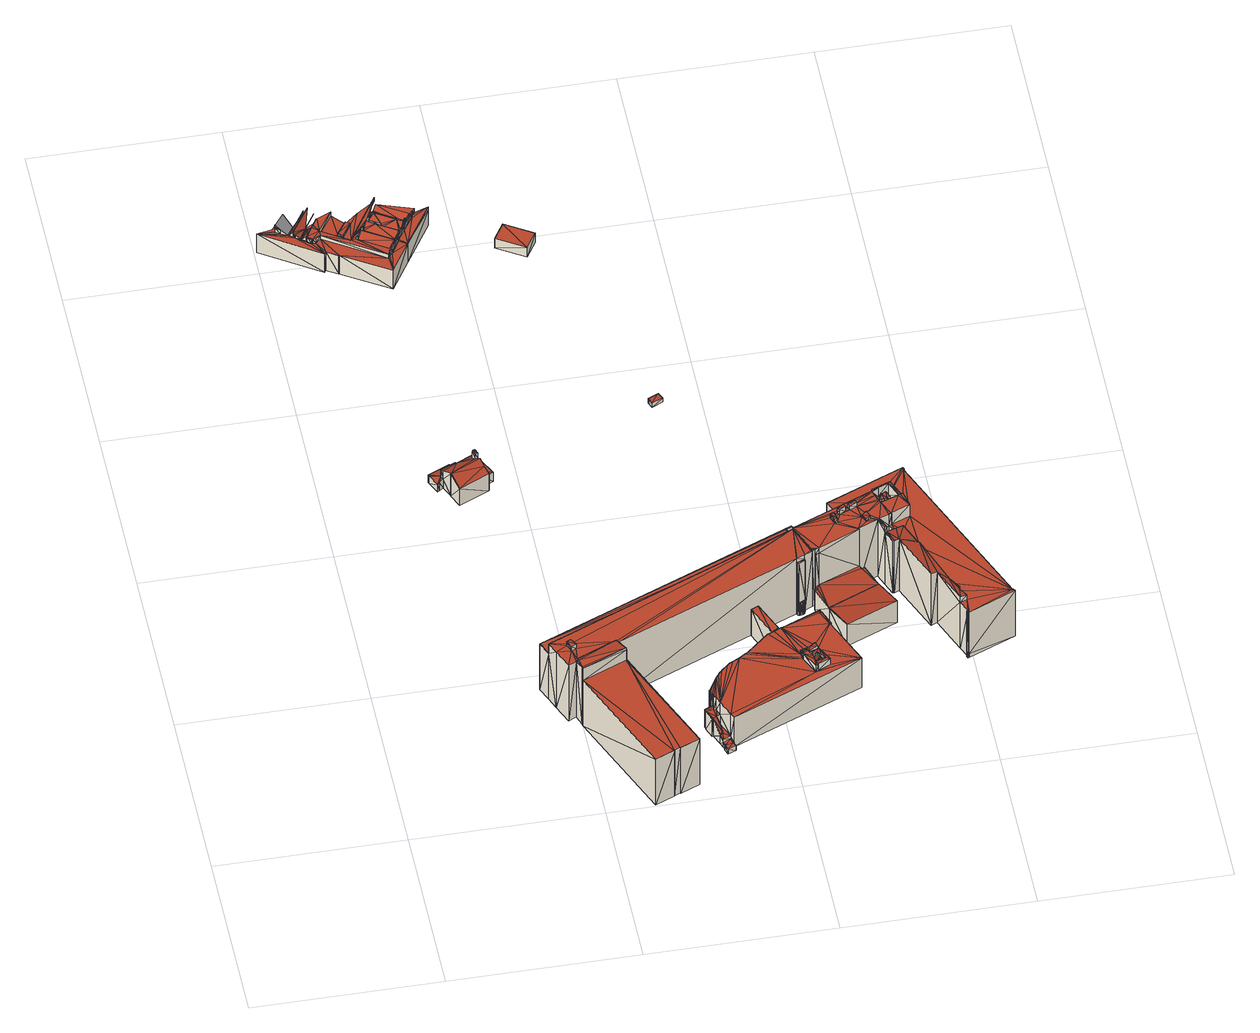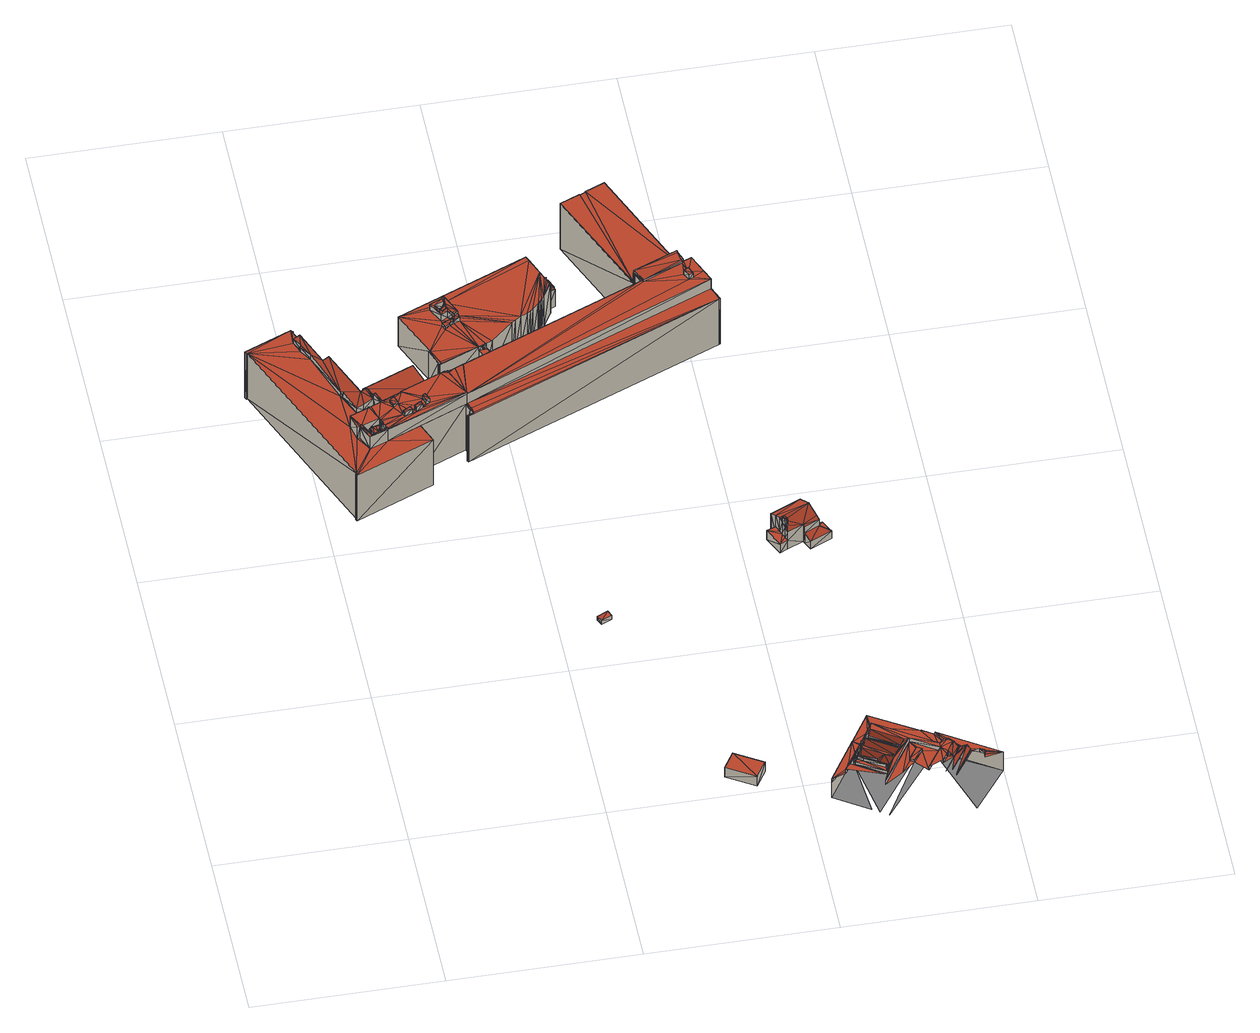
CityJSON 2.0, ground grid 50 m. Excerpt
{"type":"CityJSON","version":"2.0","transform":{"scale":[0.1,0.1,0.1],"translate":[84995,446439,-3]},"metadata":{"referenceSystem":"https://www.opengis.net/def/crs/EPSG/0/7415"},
"CityObjects":{
"building1":{"type":"Building","attributes":{"oorspronkelijk_bouwjaar":1928,"status":"Pand in gebruik","geconstateerd":false,"h_maaiveld":-0.438,"dak_type":"slanted","pw_datum":"2013-12-01","pw_actueel":"yes","pw_bron":"ahn3","reconstructie_methode":"tudelft3d-geoflow","versie_methode":"v21.03.1","kas_warenhuis":false,"ondergronds_type":"above ground","lod11_replace":false,"reconstruction_skipped":false},"geometry":[{"type":"MultiSurface","lod":"2.2","boundaries":[[[0,1,2]],[[2,1,3]],[[0,2,4]],[[2,5,4]],[[2,6,7]],[[8,9,0]],[[2,10,5]],[[9,1,0]],[[9,11,1]],[[11,3,1]],[[8,0,4]],[[12,9,8]],[[12,11,9]],[[2,13,10]],[[12,8,4]],[[12,4,5]],[[2,14,13]],[[10,15,5]],[[16,10,17]],[[18,16,17]],[[10,13,17]],[[19,18,20]],[[20,18,17]],[[20,17,21]],[[13,21,17]],[[20,21,22]],[[22,21,13]],[[23,20,22]],[[22,13,23]],[[23,13,24]],[[14,2,7]],[[25,26,6]],[[26,7,6]],[[13,27,24]],[[23,24,28]],[[28,24,27]],[[19,20,29]],[[30,27,31]],[[23,29,20]],[[27,13,32]],[[15,33,5]],[[10,33,15]],[[16,34,10]],[[16,18,34]],[[28,29,23]],[[27,32,31]],[[35,36,31]],[[28,27,29]],[[37,27,30]],[[31,37,30]],[[32,35,31]],[[19,38,18]],[[36,35,39]],[[40,36,39]],[[13,14,32]],[[35,32,39]],[[40,39,32]],[[31,36,41]],[[42,40,32]],[[40,42,43]],[[29,27,37]],[[42,32,43]],[[40,44,36]],[[31,41,37]],[[43,32,45]],[[45,32,46]],[[43,45,46]],[[29,38,19]],[[32,14,46]],[[47,43,46]],[[41,36,44]],[[43,48,40]],[[49,29,41]],[[41,29,37]],[[47,50,43]],[[46,14,51]],[[47,46,50]],[[48,44,40]],[[14,7,51]],[[49,41,52]],[[51,7,26]],[[44,53,41]],[[46,51,54]],[[52,41,53]],[[50,46,54]],[[50,48,43]],[[44,52,53]],[[49,55,29]],[[44,56,52]],[[48,56,44]],[[51,26,57]],[[52,58,49]],[[54,51,59]],[[56,60,52]],[[61,51,57]],[[62,57,26]],[[51,61,59]],[[48,63,56]],[[60,58,52]],[[56,63,60]],[[61,57,59]],[[59,57,62]],[[60,63,58]],[[63,64,58]],[[65,48,50]],[[48,66,67]],[[48,67,68]],[[48,68,63]],[[69,67,66]],[[70,67,69]],[[50,54,71]],[[65,66,48]],[[68,67,70]],[[54,59,71]],[[59,62,72]],[[73,69,74]],[[75,73,74]],[[69,66,74]],[[73,76,69]],[[77,65,50]],[[70,69,78]],[[79,73,75]],[[75,74,79]],[[26,80,62]],[[81,74,66]],[[76,78,69]],[[76,73,79]],[[82,83,65]],[[79,74,81]],[[84,83,82]],[[85,59,72]],[[83,86,65]],[[77,50,71]],[[59,85,71]],[[76,81,78]],[[77,82,65]],[[79,81,76]],[[86,87,65]],[[83,84,86]],[[86,84,88]],[[87,89,65]],[[81,66,90]],[[89,91,65]],[[92,84,82]],[[78,81,90]],[[86,93,87]],[[91,94,65]],[[65,95,66]],[[84,96,88]],[[62,97,72]],[[98,89,87]],[[87,99,98]],[[92,82,77]],[[89,98,99]],[[100,89,99]],[[100,91,89]],[[100,99,101]],[[91,100,101]],[[86,88,102]],[[91,101,94]],[[93,86,102]],[[93,103,87]],[[104,84,92]],[[71,85,105]],[[90,66,106]],[[107,101,99]],[[94,95,65]],[[104,96,84]],[[87,103,99]],[[77,71,108]],[[94,101,107]],[[108,71,105]],[[105,85,109]],[[88,96,102]],[[92,77,108]],[[107,99,110]],[[108,105,111]],[[112,92,108]],[[113,114,94]],[[94,114,115]],[[108,111,112]],[[113,94,107]],[[111,105,109]],[[112,109,116]],[[111,109,112]],[[62,117,97]],[[118,92,112]],[[85,72,119]],[[120,93,102]],[[120,103,93]],[[118,104,92]],[[110,99,121]],[[95,106,66]],[[115,114,122]],[[114,113,123]],[[102,118,112]],[[123,113,107]],[[99,103,121]],[[109,85,119]],[[114,124,122]],[[125,107,110]],[[112,116,126]],[[96,104,102]],[[102,104,118]],[[115,95,94]],[[127,116,109]],[[114,128,124]],[[129,130,122]],[[128,114,131]],[[122,132,129]],[[129,132,130]],[[130,133,134]],[[122,124,132]],[[132,133,130]],[[131,114,123]],[[124,135,133]],[[132,124,133]],[[130,134,136]],[[125,123,107]],[[124,137,135]],[[137,133,135]],[[125,110,138]],[[128,137,124]],[[133,136,134]],[[139,137,128]],[[126,102,112]],[[137,136,133]],[[128,131,139]],[[120,102,103]],[[126,116,127]],[[131,123,125]],[[138,140,125]],[[141,127,109]],[[110,142,138]],[[126,103,102]],[[119,72,97]],[[143,110,121]],[[144,121,103]],[[144,103,126]],[[141,109,119]],[[143,142,110]],[[139,145,137]],[[138,146,140]],[[137,145,136]],[[131,147,139]],[[126,127,141]],[[148,144,126]],[[125,147,131]],[[140,147,125]],[[149,126,141]],[[144,150,121]],[[148,126,149]],[[149,141,151]],[[149,151,148]],[[148,151,152]],[[148,153,144]],[[153,150,144]],[[150,143,121]],[[138,142,154]],[[136,155,156]],[[151,141,119]],[[152,151,157]],[[156,155,158]],[[153,148,159]],[[153,143,150]],[[154,146,138]],[[158,155,160]],[[142,143,153]],[[146,147,140]],[[153,159,142]],[[147,161,139]],[[161,145,139]],[[148,152,162]],[[157,151,119]],[[160,155,163]],[[142,159,154]],[[162,159,148]],[[152,157,164]],[[159,165,154]],[[145,166,136]],[[146,154,165]],[[167,165,159]],[[162,152,168]],[[152,164,168]],[[165,147,146]],[[169,170,159]],[[159,170,167]],[[159,162,169]],[[147,171,145]],[[161,147,145]],[[167,170,165]],[[166,155,136]],[[165,172,147]],[[147,173,171]],[[171,173,145]],[[165,170,172]],[[169,162,174]],[[169,175,170]],[[162,168,164]],[[176,162,164]],[[174,162,176]],[[176,164,174]],[[174,164,177]],[[172,173,147]],[[169,174,178]],[[172,170,175]],[[178,175,169]],[[145,173,166]],[[163,155,179]],[[172,175,180]],[[175,178,180]],[[157,181,164]],[[172,182,173]],[[180,183,172]],[[184,178,174]],[[173,182,166]],[[184,180,178]],[[183,182,172]],[[174,177,185]],[[164,181,177]],[[184,183,180]],[[166,186,155]],[[182,186,166]],[[183,184,182]],[[182,187,186]],[[184,187,182]],[[185,184,174]],[[163,179,188]],[[179,155,186]],[[179,186,187]],[[157,119,189]],[[190,119,97]],[[185,177,191]],[[187,184,179]],[[177,181,191]],[[179,184,185]],[[97,192,193]],[[185,191,181]],[[194,185,181]],[[185,195,179]],[[195,185,194]],[[194,181,195]],[[157,189,181]],[[195,181,196]],[[179,195,188]],[[195,196,188]],[[188,196,197]],[[181,189,196]],[[189,119,190]],[[190,97,193]],[[189,197,196]]],"semantics":{"surfaces":[{"type":"RoofSurface"},{"type":"WallSurface"},{"type":"GroundSurface"}],"values":[0,0,0,0,1,1,0,1,1,1,1,0,0,0,1,1,0,1,1,1,0,1,1,1,0,1,1,0,1,1,1,2,2,0,1,1,0,1,0,0,0,1,1,0,0,0,1,1,1,0,0,1,1,1,0,0,1,0,1,0,1,1,0,0,1,0,1,0,0,1,0,0,1,1,0,0,1,0,1,0,1,1,0,0,1,0,1,1,1,0,1,0,0,1,1,2,0,0,1,0,1,1,1,1,0,1,1,0,0,0,1,1,1,0,1,1,1,0,1,0,0,0,1,2,0,1,0,0,1,1,1,0,1,0,1,0,1,0,1,1,0,0,0,0,0,1,0,1,1,2,1,0,0,1,1,0,1,1,0,1,1,0,0,0,0,0,0,1,0,1,0,1,0,0,0,0,1,0,1,1,0,0,1,1,1,2,0,1,1,0,1,0,1,1,1,0,0,0,0,0,0,1,1,1,0,0,0,1,0,0,1,1,0,1,1,1,1,1,0,1,0,0,1,0,1,0,0,0,1,1,1,1,0,0,0,1,0,1,0,0,1,1,1,0,0,1,0,0,0,1,1,0,1,1,1,0,1,0,0,1,1,0,0,0,1,1,0,1,0,0,0,1,1,1,0,0,0,0,0,0,1,0,1,0,0,1,1,0,1,1,1,1,0,1,0,0,0,1,1,1,0,1,1,1,0,0,1,0,0,0,1,0,1,0,0,0,0,1,1,0,0,1,1,1,1,1,0,0,0,0,1,1,1,1,0,0,2,1,1,0,0,1,0,1,0,1,1,0,1,1,0]}}]},
"building2":{"type":"Building","attributes":{"oorspronkelijk_bouwjaar":1949,"status":"Pand in gebruik","geconstateerd":false,"h_maaiveld":-0.118,"dak_type":"slanted","pw_datum":"2013-12-01","pw_actueel":"yes","pw_bron":"ahn3","reconstructie_methode":"tudelft3d-geoflow","versie_methode":"v21.03.1","kas_warenhuis":false,"ondergronds_type":"above ground","lod11_replace":false,"reconstruction_skipped":false},"geometry":[{"type":"MultiSurface","lod":"2.2","boundaries":[[[198,199,200]],[[201,202,203]],[[201,199,202]],[[204,205,206]],[[205,207,206]],[[204,203,205]],[[208,209,204]],[[209,210,204]],[[210,211,212]],[[200,199,201]],[[200,201,213]],[[212,203,204]],[[210,212,204]],[[201,203,212]],[[200,213,214]],[[215,200,216]],[[216,200,214]],[[217,210,209]],[[218,217,209]],[[219,220,204]],[[221,222,223]],[[223,222,224]],[[225,203,222]],[[221,225,222]],[[222,203,202]],[[226,227,228]],[[228,227,229]],[[228,229,225]],[[225,229,203]],[[203,229,205]],[[230,226,231]],[[231,226,232]],[[233,215,234]],[[224,233,234]],[[235,236,237]],[[237,236,212]],[[212,236,201]],[[237,212,238]],[[238,212,211]],[[239,240,241]],[[241,240,242]],[[243,244,245]],[[246,243,245]],[[247,241,230]],[[230,241,226]],[[227,226,242]],[[226,241,242]],[[246,245,241]],[[247,246,241]],[[220,219,240]],[[239,220,240]],[[248,206,249]],[[249,206,207]],[[215,198,200]],[[233,250,215]],[[215,250,198]],[[222,202,251]],[[251,202,199]],[[216,214,213]],[[252,216,213]],[[223,234,236]],[[235,223,236]],[[252,213,201]],[[236,252,201]],[[253,208,204]],[[220,253,204]],[[218,209,208]],[[253,218,208]],[[231,232,244]],[[243,231,244]],[[251,199,250]],[[250,199,198]],[[249,207,229]],[[229,207,205]],[[219,204,206]],[[248,219,206]],[[238,211,217]],[[217,211,210]],[[219,248,240]],[[240,248,242]],[[242,248,249]],[[227,249,229]],[[242,249,227]],[[224,222,251]],[[233,224,250]],[[250,224,251]],[[216,252,234]],[[215,216,234]],[[234,252,236]],[[226,228,232]],[[235,225,223]],[[244,228,225]],[[225,221,223]],[[237,225,235]],[[239,245,237]],[[245,225,237]],[[241,245,239]],[[244,232,228]],[[245,244,225]],[[247,243,246]],[[230,231,247]],[[247,231,243]],[[238,217,237]],[[220,217,218]],[[220,218,253]],[[237,217,220]],[[237,220,239]]],"semantics":{"surfaces":[{"type":"GroundSurface"},{"type":"WallSurface"},{"type":"RoofSurface"}],"values":[0,0,0,0,0,0,0,0,0,0,0,0,0,0,0,1,1,1,1,1,1,1,1,1,1,1,1,1,1,1,1,1,1,1,1,1,1,1,1,1,1,1,1,1,1,1,1,1,1,1,1,1,1,1,1,1,1,1,1,1,1,1,1,1,1,1,1,1,1,1,1,1,1,1,1,1,1,1,2,2,2,2,2,2,2,2,2,2,2,2,2,2,2,2,2,2,2,2,2,2,2,2,2,2,2,2,2]}}]},
"building3":{"type":"Building","attributes":{"oorspronkelijk_bouwjaar":1999,"status":"Pand in gebruik","geconstateerd":false,"h_maaiveld":-2.29,"dak_type":"multiple horizontal","pw_datum":"2013-12-01","pw_actueel":"yes","pw_bron":"ahn3","reconstructie_methode":"tudelft3d-geoflow","versie_methode":"v21.03.1","kas_warenhuis":false,"ondergronds_type":"above ground","lod11_replace":false,"reconstruction_skipped":false},"geometry":[{"type":"Solid","lod":"2.2","boundaries":[[[[254,255,256]],[[257,254,258]],[[259,260,256]],[[261,262,263]],[[264,254,257]],[[257,258,265]],[[266,267,268]],[[264,257,269]],[[254,256,258]],[[255,270,271]],[[272,273,271]],[[268,270,255]],[[266,268,255]],[[270,272,271]],[[263,274,261]],[[255,271,259]],[[255,259,256]],[[259,275,260]],[[276,277,259]],[[262,261,278]],[[262,278,279]],[[278,261,280]],[[274,276,261]],[[276,274,281]],[[276,281,282]],[[281,283,284]],[[281,284,285]],[[281,285,282]],[[286,287,288]],[[282,285,289]],[[276,282,290]],[[291,292,287]],[[282,291,290]],[[290,291,286]],[[290,286,293]],[[286,291,287]],[[294,295,290]],[[296,297,295]],[[296,295,294]],[[298,299,300]],[[301,295,302]],[[295,276,290]],[[298,295,301]],[[298,300,295]],[[300,276,295]],[[275,259,277]],[[303,276,300]],[[277,276,303]],[[304,261,276]],[[305,304,276]],[[306,276,307]],[[307,276,259]],[[308,309,310]],[[310,309,256]],[[256,309,258]],[[311,275,312]],[[312,275,277]],[[312,277,313]],[[313,277,303]],[[313,303,314]],[[314,303,300]],[[314,300,315]],[[315,300,299]],[[315,299,316]],[[316,299,298]],[[316,298,317]],[[317,298,301]],[[318,297,319]],[[319,297,296]],[[319,296,320]],[[320,296,294]],[[320,294,321]],[[321,294,290]],[[322,288,323]],[[323,288,287]],[[324,286,322]],[[322,286,288]],[[325,326,327]],[[327,326,328]],[[328,326,329]],[[327,328,330]],[[331,327,330]],[[332,333,334]],[[335,332,334]],[[336,284,337]],[[337,284,283]],[[337,283,281]],[[338,337,281]],[[339,264,340]],[[340,264,269]],[[321,290,341]],[[341,290,293]],[[341,293,324]],[[324,293,286]],[[306,305,276]],[[342,289,343]],[[343,289,285]],[[343,285,336]],[[336,285,284]],[[344,345,346]],[[346,345,347]],[[348,267,349]],[[349,267,266]],[[350,351,352]],[[353,350,352]],[[354,280,304]],[[304,280,261]],[[353,352,355]],[[355,352,356]],[[356,352,357]],[[331,330,358]],[[358,330,359]],[[317,301,360]],[[360,301,302]],[[361,255,362]],[[363,361,362]],[[362,255,254]],[[364,273,365]],[[365,273,272]],[[366,367,368]],[[369,366,368]],[[368,367,370]],[[371,265,258]],[[309,371,258]],[[372,373,374]],[[374,373,375]],[[375,373,376]],[[377,378,373]],[[373,378,376]],[[379,380,373]],[[372,379,373]],[[381,382,383]],[[383,382,384]],[[385,291,345]],[[344,385,345]],[[345,291,282]],[[333,263,262]],[[386,333,262]],[[387,335,306]],[[306,335,305]],[[305,335,334]],[[388,389,366]],[[366,389,367]],[[310,256,390]],[[390,256,260]],[[349,266,361]],[[361,266,255]],[[391,268,348]],[[348,268,267]],[[365,272,392]],[[392,272,270]],[[392,270,391]],[[391,270,268]],[[393,271,364]],[[364,271,273]],[[307,259,393]],[[393,259,271]],[[394,274,333]],[[332,394,333]],[[333,274,263]],[[395,394,396]],[[397,395,396]],[[398,399,387]],[[387,399,335]],[[335,399,400]],[[397,396,401]],[[402,397,401]],[[368,370,382]],[[381,368,382]],[[403,404,326]],[[325,403,326]],[[386,262,405]],[[405,262,279]],[[338,281,395]],[[395,281,394]],[[394,281,274]],[[406,407,398]],[[398,407,399]],[[408,409,410]],[[410,409,411]],[[345,282,342]],[[342,282,289]],[[412,413,400]],[[399,412,400]],[[402,401,413]],[[412,402,413]],[[374,375,326]],[[326,375,329]],[[414,415,388]],[[388,415,389]],[[416,414,404]],[[403,416,404]],[[414,417,415]],[[416,418,414]],[[414,418,417]],[[410,411,417]],[[418,410,417]],[[419,420,350]],[[350,420,351]],[[405,279,278]],[[421,405,278]],[[421,278,280]],[[354,421,280]],[[355,356,422]],[[423,355,422]],[[424,425,408]],[[408,425,409]],[[426,427,308]],[[308,427,309]],[[428,429,427]],[[426,428,427]],[[362,254,339]],[[339,254,264]],[[423,422,430]],[[431,423,430]],[[430,422,432]],[[433,434,419]],[[419,434,420]],[[358,359,424]],[[424,359,425]],[[431,430,433]],[[433,430,434]],[[430,432,352]],[[352,432,357]],[[340,269,257]],[[435,340,257]],[[435,257,371]],[[371,257,265]],[[363,362,436]],[[436,362,437]],[[436,437,428]],[[428,437,429]],[[346,347,438]],[[438,347,439]],[[438,439,406]],[[406,439,407]],[[369,368,379]],[[379,368,380]],[[383,384,377]],[[377,384,378]],[[390,260,311]],[[311,260,275]],[[323,287,440]],[[440,287,292]],[[440,292,385]],[[385,292,291]],[[441,295,318]],[[318,295,297]],[[360,302,441]],[[441,302,295]],[[439,412,407]],[[439,343,412]],[[407,412,399]],[[345,342,347]],[[342,439,347]],[[336,338,343]],[[337,338,336]],[[343,338,412]],[[342,343,439]],[[421,354,304]],[[334,304,305]],[[386,421,304]],[[333,386,334]],[[405,421,386]],[[386,304,334]],[[309,427,435]],[[371,309,435]],[[435,427,429]],[[429,437,362]],[[435,429,362]],[[339,435,362]],[[435,339,340]],[[351,420,352]],[[352,434,430]],[[352,420,434]],[[353,410,350]],[[403,327,416]],[[424,408,355]],[[424,331,358]],[[325,327,403]],[[327,419,416]],[[424,355,423]],[[424,423,331]],[[350,410,418]],[[353,355,410]],[[418,419,350]],[[355,408,410]],[[331,423,431]],[[331,431,433]],[[331,433,327]],[[419,418,416]],[[433,419,327]],[[402,412,338]],[[397,338,395]],[[397,402,338]],[[366,379,388]],[[326,404,374]],[[388,404,414]],[[388,379,404]],[[369,379,366]],[[379,374,404]],[[372,374,379]],[[332,401,396]],[[413,401,400]],[[400,401,335]],[[332,396,394]],[[335,401,332]],[[357,432,356]],[[356,432,422]],[[383,377,381]],[[380,377,373]],[[380,368,377]],[[368,381,377]],[[329,311,328]],[[363,436,361]],[[393,384,382]],[[310,436,426]],[[361,375,376]],[[426,436,428]],[[308,310,426]],[[310,361,436]],[[375,311,329]],[[324,323,385]],[[324,321,341]],[[398,316,441]],[[406,398,321]],[[315,316,314]],[[441,317,360]],[[316,317,441]],[[321,398,320]],[[441,319,320]],[[319,441,318]],[[438,406,346]],[[346,321,344]],[[321,346,406]],[[441,320,398]],[[323,324,322]],[[440,385,323]],[[385,344,321]],[[324,385,321]],[[316,398,314]],[[398,313,314]],[[387,313,398]],[[306,307,330]],[[411,307,382]],[[328,313,330]],[[390,311,375]],[[393,365,392]],[[364,365,393]],[[392,391,361]],[[393,392,361]],[[313,328,312]],[[348,349,391]],[[361,391,349]],[[409,425,359]],[[411,409,307]],[[330,313,387]],[[306,330,387]],[[359,307,409]],[[411,370,417]],[[330,307,359]],[[328,311,312]],[[390,375,310]],[[375,361,310]],[[367,415,370]],[[376,378,361]],[[378,384,361]],[[384,393,361]],[[382,307,393]],[[389,415,367]],[[370,411,382]],[[370,415,417]]]],"semantics":{"surfaces":[{"type":"GroundSurface"},{"type":"WallSurface"},{"type":"RoofSurface"}],"values":[[0,0,0,0,0,0,0,0,0,0,0,0,0,0,0,0,0,0,0,0,0,0,0,0,0,0,0,0,0,0,0,0,0,0,0,0,0,0,0,0,0,0,0,0,0,0,0,0,1,1,1,1,1,1,1,1,1,1,1,1,1,1,1,1,1,1,1,1,1,1,1,1,1,1,1,1,1,1,1,1,1,1,1,1,1,1,1,1,1,1,1,1,1,1,1,1,1,1,1,1,1,1,1,1,1,1,1,1,1,1,1,1,1,1,1,1,1,1,1,1,1,1,1,1,1,1,1,1,1,1,1,1,1,1,1,1,1,1,1,1,1,1,1,1,1,1,1,1,1,1,1,1,1,1,1,1,1,1,1,1,1,1,1,1,1,1,1,1,1,1,1,1,1,1,1,1,1,1,1,1,1,1,1,1,1,1,1,1,1,1,1,1,1,1,1,1,1,1,1,1,1,1,1,1,1,1,1,1,1,1,1,1,1,1,1,1,1,1,1,1,1,1,1,1,1,1,1,1,1,1,1,1,1,1,1,1,1,1,1,1,1,1,1,1,1,1,1,1,1,1,2,2,2,2,2,2,2,2,2,2,2,2,2,2,2,2,2,2,2,2,2,2,2,2,2,2,2,2,2,2,2,2,2,2,2,2,2,2,2,2,2,2,2,2,2,2,2,2,2,2,2,2,2,2,2,2,2,2,2,2,2,2,2,2,2,2,2,2,2,2,2,2,2,2,2,2,2,2,2,2,2,2,2,2,2,2,2,2,2,2,2,2,2,2,2,2,2,2,2,2,2,2,2,2,2,2,2,2,2,2,2,2,2,2,2,2,2,2,2,2,2,2]]}}]},
"building4":{"type":"Building","attributes":{"oorspronkelijk_bouwjaar":1968,"status":"Pand in gebruik","geconstateerd":false,"h_maaiveld":-2.27,"dak_type":"multiple horizontal","pw_datum":"2013-12-01","pw_actueel":"yes","pw_bron":"ahn3","reconstructie_methode":"tudelft3d-geoflow","versie_methode":"v21.03.1","kas_warenhuis":false,"ondergronds_type":"above ground","lod11_replace":false,"reconstruction_skipped":false},"geometry":[{"type":"MultiSurface","lod":"2.2","boundaries":[[[442,443,444]],[[445,446,447]],[[448,449,447]],[[448,447,450]],[[451,452,453]],[[445,447,449]],[[446,454,447]],[[455,456,457]],[[454,458,447]],[[450,447,459]],[[447,460,459]],[[447,458,461]],[[462,460,447]],[[463,464,465]],[[466,467,468]],[[469,470,471]],[[472,473,474]],[[475,476,477]],[[478,472,479]],[[480,481,482]],[[472,477,479]],[[473,483,474]],[[472,474,477]],[[474,475,477]],[[473,484,483]],[[485,486,474]],[[487,475,486]],[[470,475,487]],[[486,475,474]],[[470,487,471]],[[469,471,488]],[[466,470,469]],[[466,468,470]],[[468,489,463]],[[489,490,463]],[[464,491,465]],[[492,491,480]],[[463,465,470]],[[468,463,470]],[[465,491,447]],[[491,493,494]],[[495,496,497]],[[498,481,499]],[[500,482,451]],[[481,480,501]],[[499,481,501]],[[502,442,503]],[[504,442,502]],[[495,504,505]],[[497,442,504]],[[495,497,504]],[[443,442,497]],[[444,451,442]],[[451,481,442]],[[506,451,444]],[[507,508,455]],[[500,453,509]],[[480,482,492]],[[500,451,453]],[[510,511,512]],[[482,481,451]],[[491,492,493]],[[508,510,513]],[[508,456,455]],[[507,455,514]],[[507,511,510]],[[508,507,510]],[[511,515,512]],[[515,492,512]],[[493,492,515]],[[491,494,516]],[[491,516,447]],[[516,517,447]],[[517,518,447]],[[518,519,447]],[[519,462,447]],[[520,480,521]],[[521,480,491]],[[521,491,522]],[[522,491,464]],[[523,463,524]],[[524,463,490]],[[524,490,525]],[[525,490,489]],[[526,527,528]],[[528,527,469]],[[469,527,466]],[[528,469,529]],[[529,469,488]],[[530,484,531]],[[531,484,473]],[[531,473,532]],[[532,473,472]],[[532,472,533]],[[533,472,478]],[[534,476,535]],[[535,476,475]],[[535,475,536]],[[536,475,470]],[[537,446,538]],[[538,446,445]],[[538,445,539]],[[539,445,449]],[[539,449,540]],[[540,449,448]],[[540,448,541]],[[541,448,450]],[[541,450,542]],[[542,450,459]],[[543,460,544]],[[544,460,462]],[[544,462,545]],[[545,462,519]],[[546,518,547]],[[547,518,517]],[[547,517,548]],[[548,517,516]],[[549,516,550]],[[550,516,494]],[[551,513,510]],[[552,551,510]],[[552,510,512]],[[553,552,512]],[[554,497,555]],[[555,497,496]],[[556,495,557]],[[557,495,505]],[[557,505,504]],[[558,557,504]],[[559,503,560]],[[560,503,442]],[[561,481,562]],[[562,481,498]],[[529,488,563]],[[563,488,471]],[[564,483,530]],[[530,483,484]],[[565,506,566]],[[566,506,444]],[[567,443,554]],[[554,443,497]],[[568,569,570]],[[570,569,558]],[[571,499,572]],[[572,499,501]],[[573,493,574]],[[575,573,574]],[[574,493,515]],[[576,553,577]],[[577,553,492]],[[492,553,512]],[[533,478,578]],[[578,478,479]],[[579,580,581]],[[581,580,582]],[[583,467,527]],[[527,467,466]],[[584,468,583]],[[583,468,467]],[[585,522,523]],[[523,522,463]],[[463,522,464]],[[581,582,585]],[[585,582,522]],[[572,501,520]],[[520,501,480]],[[562,498,571]],[[571,498,499]],[[555,496,556]],[[586,555,556]],[[556,496,495]],[[586,556,569]],[[568,586,569]],[[587,502,559]],[[559,502,503]],[[588,589,590]],[[591,588,590]],[[590,589,592]],[[593,594,534]],[[534,594,476]],[[476,594,477]],[[595,596,597]],[[597,596,598]],[[598,596,599]],[[600,601,602]],[[602,601,603]],[[604,602,596]],[[596,602,599]],[[599,602,603]],[[605,606,602]],[[604,605,602]],[[607,457,456]],[[608,607,456]],[[609,482,610]],[[611,609,610]],[[610,482,500]],[[611,610,595]],[[595,610,596]],[[612,453,613]],[[613,453,452]],[[525,489,584]],[[584,489,468]],[[614,615,616]],[[616,615,617]],[[618,619,620]],[[620,619,621]],[[621,619,622]],[[610,500,509]],[[623,610,509]],[[589,474,564]],[[564,474,483]],[[578,479,594]],[[594,479,477]],[[590,592,593]],[[593,592,594]],[[624,625,626]],[[627,624,626]],[[628,629,630]],[[630,629,486]],[[486,629,487]],[[630,486,485]],[[631,630,485]],[[589,485,474]],[[588,631,589]],[[589,631,485]],[[632,550,573]],[[573,550,493]],[[493,550,494]],[[633,511,634]],[[634,511,507]],[[635,636,637]],[[637,636,638]],[[639,640,641]],[[642,639,641]],[[637,638,639]],[[639,638,640]],[[536,470,643]],[[643,470,465]],[[615,579,526]],[[526,579,527]],[[644,645,646]],[[647,644,646]],[[648,649,576]],[[576,649,553]],[[553,649,650]],[[651,519,546]],[[546,519,518]],[[652,653,654]],[[655,652,654]],[[656,657,658]],[[658,657,659]],[[577,492,609]],[[609,492,482]],[[634,507,514]],[[660,634,514]],[[661,662,663]],[[664,661,663]],[[665,666,667]],[[667,666,668]],[[664,663,665]],[[665,663,666]],[[669,670,671]],[[671,670,672]],[[672,670,673]],[[674,675,676]],[[676,675,677]],[[678,679,680]],[[672,678,680]],[[563,471,629]],[[629,471,487]],[[627,626,681]],[[682,627,681]],[[682,681,629]],[[628,682,629]],[[591,590,624]],[[624,590,625]],[[616,617,683]],[[683,617,684]],[[685,686,687]],[[687,686,688]],[[689,690,691]],[[691,690,692]],[[693,694,695]],[[695,694,696]],[[695,696,697]],[[698,695,697]],[[667,668,662]],[[661,667,662]],[[699,700,701]],[[701,700,702]],[[655,654,657]],[[656,655,657]],[[658,659,652]],[[652,659,653]],[[560,442,561]],[[561,442,481]],[[703,704,705]],[[705,704,706]],[[574,515,633]],[[707,574,633]],[[633,515,511]],[[575,574,648]],[[648,574,649]],[[707,633,650]],[[649,707,650]],[[708,567,709]],[[709,567,710]],[[709,710,704]],[[703,709,704]],[[711,712,685]],[[685,712,686]],[[713,714,605]],[[605,714,606]],[[643,465,715]],[[716,643,715]],[[715,465,447]],[[549,548,516]],[[715,447,461]],[[717,715,461]],[[718,461,458]],[[719,717,718]],[[718,717,461]],[[705,706,675]],[[674,705,675]],[[720,721,722]],[[692,720,722]],[[691,692,693]],[[693,692,694]],[[694,692,722]],[[698,697,645]],[[644,698,645]],[[723,724,699]],[[699,724,700]],[[725,726,727]],[[727,726,728]],[[597,598,600]],[[729,597,600]],[[600,598,601]],[[730,731,711]],[[711,731,712]],[[729,600,730]],[[730,600,731]],[[732,451,506]],[[565,732,506]],[[567,444,443]],[[708,566,567]],[[567,566,444]],[[733,734,735]],[[735,734,736]],[[737,733,618]],[[618,733,619]],[[687,688,619]],[[619,688,622]],[[613,452,732]],[[732,452,451]],[[735,736,738]],[[738,736,739]],[[623,509,612]],[[612,509,453]],[[740,741,669]],[[669,741,670]],[[742,743,673]],[[670,742,673]],[[744,745,724]],[[723,744,724]],[[701,702,745]],[[744,701,745]],[[727,728,746]],[[747,727,746]],[[748,749,725]],[[725,749,726]],[[747,746,749]],[[748,747,749]],[[750,751,743]],[[742,750,743]],[[678,752,679]],[[753,754,678]],[[678,754,752]],[[647,646,754]],[[754,646,752]],[[755,756,733]],[[737,755,733]],[[733,756,734]],[[676,677,714]],[[713,676,714]],[[757,454,537]],[[537,454,446]],[[542,459,543]],[[543,459,460]],[[660,514,758]],[[758,514,455]],[[759,760,758]],[[761,759,758]],[[760,508,513]],[[551,760,513]],[[761,758,607]],[[607,758,457]],[[457,758,455]],[[608,456,760]],[[759,608,760]],[[760,456,508]],[[615,762,579]],[[614,741,615]],[[579,762,580]],[[615,741,762]],[[642,641,636]],[[635,642,636]],[[738,739,720]],[[763,738,720]],[[720,739,721]],[[763,720,750]],[[750,720,751]],[[753,678,689]],[[689,678,690]],[[671,672,755]],[[755,672,756]],[[756,672,680]],[[620,621,741]],[[740,620,741]],[[741,621,762]],[[683,684,632]],[[632,684,550]],[[570,558,587]],[[587,558,502]],[[502,558,504]],[[716,715,548]],[[549,716,548]],[[719,718,545]],[[651,719,545]],[[718,458,757]],[[757,458,454]],[[569,556,557]],[[558,569,557]],[[608,759,761]],[[607,608,761]],[[579,581,584]],[[579,584,527]],[[584,583,527]],[[524,525,523]],[[581,585,523]],[[523,525,584]],[[581,523,584]],[[578,594,592]],[[532,578,592]],[[533,578,532]],[[530,531,564]],[[531,592,589]],[[564,531,589]],[[532,592,531]],[[631,588,630]],[[627,682,624]],[[630,588,591]],[[682,591,624]],[[628,630,682]],[[682,630,591]],[[684,617,615]],[[626,563,681]],[[746,529,563]],[[746,563,626]],[[625,726,749]],[[535,593,534]],[[681,563,629]],[[526,528,728]],[[625,536,615]],[[526,726,615]],[[590,593,535]],[[590,535,625]],[[536,643,615]],[[535,536,625]],[[643,716,615]],[[615,716,549]],[[615,549,684]],[[549,550,684]],[[615,726,625]],[[625,749,626]],[[746,528,529]],[[749,746,626]],[[728,528,746]],[[526,728,726]],[[601,598,599]],[[603,601,599]],[[731,600,602]],[[731,602,606]],[[762,572,520]],[[731,606,686]],[[571,621,561]],[[606,714,677]],[[561,562,571]],[[686,606,677]],[[710,560,706]],[[560,675,706]],[[686,712,731]],[[706,704,710]],[[710,567,554]],[[710,554,568]],[[554,555,586]],[[554,586,568]],[[710,568,570]],[[560,570,587]],[[560,710,570]],[[559,560,587]],[[572,762,571]],[[677,675,560]],[[561,621,688]],[[621,622,688]],[[521,522,582]],[[521,582,580]],[[571,762,621]],[[520,521,580]],[[762,520,580]],[[561,688,686]],[[686,677,560]],[[561,686,560]],[[695,698,693]],[[647,698,644]],[[647,754,698]],[[754,693,698]],[[753,689,754]],[[689,693,754]],[[691,693,689]],[[667,661,665]],[[665,661,664]],[[642,635,637]],[[639,642,637]],[[655,656,658]],[[652,655,658]],[[707,649,574]],[[547,715,546]],[[546,715,651]],[[547,548,715]],[[715,719,651]],[[717,719,715]],[[692,690,720]],[[673,743,678]],[[672,673,678]],[[678,743,690]],[[743,751,690]],[[751,720,690]],[[676,565,566]],[[703,674,708]],[[732,605,604]],[[703,708,709]],[[705,674,703]],[[676,566,674]],[[732,565,676]],[[674,566,708]],[[732,676,713]],[[732,713,605]],[[596,732,604]],[[623,612,596]],[[623,596,610]],[[613,732,612]],[[612,732,596]],[[679,646,680]],[[739,722,721]],[[697,696,645]],[[679,752,646]],[[646,645,756]],[[680,646,756]],[[645,734,756]],[[736,734,696]],[[736,696,694]],[[696,734,645]],[[736,694,722]],[[736,722,739]],[[737,618,755]],[[671,620,740]],[[755,618,620]],[[671,740,669]],[[671,755,620]],[[701,744,699]],[[699,744,723]],[[747,748,727]],[[727,748,725]],[[718,537,538]],[[718,757,537]],[[540,538,539]],[[718,538,540]],[[542,540,541]],[[718,540,542]],[[545,542,543]],[[545,543,544]],[[718,542,545]],[[650,760,552]],[[650,758,760]],[[552,760,551]],[[650,552,553]],[[660,758,634]],[[634,758,650]],[[633,634,650]],[[575,648,573]],[[648,616,573]],[[573,616,632]],[[632,616,683]],[[616,648,614]],[[611,595,609]],[[666,663,577]],[[657,609,659]],[[663,576,577]],[[597,735,653]],[[595,597,609]],[[729,735,597]],[[711,733,735]],[[730,711,729]],[[685,687,619]],[[685,619,733]],[[685,733,711]],[[711,735,729]],[[738,763,750]],[[742,724,745]],[[609,597,659]],[[641,640,702]],[[659,597,653]],[[724,741,636]],[[668,666,640]],[[648,576,663]],[[654,577,657]],[[614,663,662]],[[648,663,614]],[[638,662,668]],[[670,741,724]],[[666,577,654]],[[657,577,609]],[[700,641,702]],[[640,654,702]],[[653,735,738]],[[750,745,738]],[[638,668,640]],[[662,638,614]],[[636,741,614]],[[638,636,614]],[[724,636,700]],[[640,666,654]],[[742,745,750]],[[670,724,742]],[[745,654,653]],[[738,745,653]],[[702,654,745]],[[700,636,641]]],"semantics":{"surfaces":[{"type":"GroundSurface"},{"type":"WallSurface"},{"type":"RoofSurface"}],"values":[0,0,0,0,0,0,0,0,0,0,0,0,0,0,0,0,0,0,0,0,0,0,0,0,0,0,0,0,0,0,0,0,0,0,0,0,0,0,0,0,0,0,0,0,0,0,0,0,0,0,0,0,0,0,0,0,0,0,0,0,0,0,0,0,0,0,0,0,0,0,0,0,0,0,0,0,1,1,1,1,1,1,1,1,1,1,1,1,1,1,1,1,1,1,1,1,1,1,1,1,1,1,1,1,1,1,1,1,1,1,1,1,1,1,1,1,1,1,1,1,1,1,1,1,1,1,1,1,1,1,1,1,1,1,1,1,1,1,1,1,1,1,1,1,1,1,1,1,1,1,1,1,1,1,1,1,1,1,1,1,1,1,1,1,1,1,1,1,1,1,1,1,1,1,1,1,1,1,1,1,1,1,1,1,1,1,1,1,1,1,1,1,1,1,1,1,1,1,1,1,1,1,1,1,1,1,1,1,1,1,1,1,1,1,1,1,1,1,1,1,1,1,1,1,1,1,1,1,1,1,1,1,1,1,1,1,1,1,1,1,1,1,1,1,1,1,1,1,1,1,1,1,1,1,1,1,1,1,1,1,1,1,1,1,1,1,1,1,1,1,1,1,1,1,1,1,1,1,1,1,1,1,1,1,1,1,1,1,1,1,1,1,1,1,1,1,1,1,1,1,1,1,1,1,1,1,1,1,1,1,1,1,1,1,1,1,1,1,1,1,1,1,1,1,1,1,1,1,1,1,1,1,1,1,1,1,1,1,1,1,1,1,1,1,1,1,1,1,1,1,1,1,1,1,1,1,1,1,1,1,1,1,1,1,1,1,1,1,1,1,1,1,1,1,1,1,1,1,1,1,1,1,1,1,1,1,1,1,1,1,1,1,1,1,1,1,1,1,1,1,1,1,1,1,1,1,1,1,1,1,1,1,1,1,1,1,1,1,1,1,1,1,1,1,1,1,1,1,1,1,1,2,2,2,2,2,2,2,2,2,2,2,2,2,2,2,2,2,2,2,2,2,2,2,2,2,2,2,2,2,2,2,2,2,2,2,2,2,2,2,2,2,2,2,2,2,2,2,2,2,2,2,2,2,2,2,2,2,2,2,2,2,2,2,2,2,2,2,2,2,2,2,2,2,2,2,2,2,2,2,2,2,2,2,2,2,2,2,2,2,2,2,2,2,2,2,2,2,2,2,2,2,2,2,2,2,2,2,2,2,2,2,2,2,2,2,2,2,2,2,2,2,2,2,2,2,2,2,2,2,2,2,2,2,2,2,2,2,2,2,2,2,2,2,2,2,2,2,2,2,2,2,2,2,2,2,2,2,2,2,2,2,2,2,2,2,2,2,2,2,2,2,2,2,2,2,2,2,2,2,2,2,2,2,2,2,2,2,2,2,2,2,2,2,2,2,2,2,2,2,2,2,2,2,2,2,2,2,2]}}]},
"building5":{"type":"Building","attributes":{"oorspronkelijk_bouwjaar":1960,"status":"Pand in gebruik","geconstateerd":false,"h_maaiveld":0.16,"dak_type":"single horizontal","pw_datum":"2013-12-01","pw_actueel":"yes","pw_bron":"ahn3","reconstructie_methode":"tudelft3d-geoflow","versie_methode":"v21.03.1","kas_warenhuis":false,"ondergronds_type":"above ground","lod11_replace":false,"reconstruction_skipped":false},"geometry":[{"type":"Solid","lod":"2.2","boundaries":[[[[764,765,766]],[[767,764,766]],[[768,765,769]],[[769,765,764]],[[770,767,771]],[[771,767,766]],[[771,766,768]],[[768,766,765]],[[769,764,770]],[[770,764,767]],[[769,770,771]],[[768,769,771]]]],"semantics":{"surfaces":[{"type":"GroundSurface"},{"type":"WallSurface"},{"type":"RoofSurface"}],"values":[[0,0,1,1,1,1,1,1,1,1,2,2]]}}]},
"building6":{"type":"Building","attributes":{"oorspronkelijk_bouwjaar":1987,"status":"Pand in gebruik","geconstateerd":false,"h_maaiveld":-0.328,"dak_type":"single horizontal","pw_datum":"2013-12-01","pw_actueel":"yes","pw_bron":"ahn3","reconstructie_methode":"tudelft3d-geoflow","versie_methode":"v21.03.1","kas_warenhuis":false,"ondergronds_type":"above ground","lod11_replace":false,"reconstruction_skipped":false},"geometry":[{"type":"Solid","lod":"2.2","boundaries":[[[[772,773,774]],[[774,773,775]],[[776,773,772]],[[777,776,772]],[[778,774,779]],[[779,774,775]],[[777,772,778]],[[778,772,774]],[[779,775,773]],[[776,779,773]],[[779,776,778]],[[778,776,777]]]],"semantics":{"surfaces":[{"type":"GroundSurface"},{"type":"WallSurface"},{"type":"RoofSurface"}],"values":[[0,0,1,1,1,1,1,1,1,1,2,2]]}}]}
},
"vertices":[
[50,2053,92],[50,2056,92],[3,2056,92],[50,2065,92],[61,2046,92],[78,2036,92],[3,2056,26],[157,1957,26],[50,2053,106],[50,2056,106],[81,2034,92],[50,2065,106],[61,2046,106],[94,2025,92],[157,1957,92],[81,2034,89],[81,2034,95],[89,2029,92],[89,2029,106],[89,2029,108],[92,2027,105],[92,2027,92],[94,2025,103],[95,2025,103],[95,2025,92],[91,2173,26],[161,1963,26],[106,2018,92],[106,2018,93],[125,2049,93],[106,2018,87],[110,2016,92],[131,1996,92],[131,2111,89],[131,2111,94],[120,2009,92],[120,2009,106],[125,2049,87],[141,2107,107],[121,2009,92],[121,2009,106],[131,2045,94],[131,1996,106],[135,2000,106],[139,2039,106],[135,2000,92],[141,1996,92],[141,1996,106],[156,2024,106],[125,2049,94],[155,2009,106],[161,1963,92],[144,2048,94],[139,2039,94],[155,2009,92],[155,2097,94],[144,2048,106],[190,1944,26],[156,2067,94],[191,1945,92],[156,2067,106],[190,1944,92],[191,1945,26],[157,2067,106],[157,2067,94],[227,1978,106],[227,1978,93],[156,2024,92],[196,2084,106],[201,2013,92],[196,2084,92],[310,1911,92],[314,1868,26],[201,2013,99],[213,2005,92],[213,2005,99],[226,2050,99],[310,1911,107],[226,2050,92],[237,2042,99],[310,2155,26],[237,2042,92],[240,1980,106],[247,1990,106],[247,1990,93],[314,1868,92],[258,2007,106],[258,2008,106],[247,1990,89],[265,2019,106],[261,2078,92],[268,2023,106],[317,1931,107],[258,2007,108],[276,2036,106],[312,2113,106],[323,1941,89],[367,1952,26],[265,2019,92],[267,2018,92],[267,2018,106],[268,2023,95],[334,1958,107],[335,1959,107],[323,1941,93],[315,1920,92],[312,2113,92],[297,2023,106],[315,1920,107],[322,1927,92],[297,2022,106],[322,1927,107],[321,1929,107],[286,2051,87],[286,2051,94],[286,2051,106],[321,1929,92],[331,2141,26],[323,1941,107],[367,1952,92],[334,1958,108],[341,1970,92],[294,2063,106],[313,2033,87],[297,2061,106],[315,2028,91],[344,1966,107],[344,1966,92],[300,2060,106],[294,2064,107],[294,2064,106],[313,2033,94],[297,2062,107],[297,2062,98],[294,2064,98],[297,2061,98],[300,2073,98],[300,2060,98],[316,2024,94],[300,2060,107],[316,2024,89],[346,1966,92],[349,1990,107],[349,1990,106],[341,1970,107],[351,2028,98],[353,2001,89],[351,2027,107],[347,1970,107],[346,1966,107],[348,1980,100],[346,1966,93],[347,1970,93],[348,1980,107],[353,2001,93],[372,2028,89],[300,2073,89],[367,1952,93],[303,2077,93],[352,1987,107],[303,2078,94],[351,2028,107],[365,1999,107],[311,2089,106],[366,1999,92],[358,2001,91],[372,2028,98],[361,2000,89],[365,1999,92],[361,2000,107],[361,2000,92],[351,2027,98],[366,2018,107],[366,2018,98],[366,2000,107],[370,2014,106],[366,1999,107],[366,2000,92],[370,2014,107],[387,2041,107],[369,2016,107],[393,2037,92],[373,2028,98],[373,2028,107],[378,2027,107],[391,2039,107],[373,2028,89],[378,2027,92],[402,2056,107],[441,2069,92],[441,2069,79],[391,2039,92],[351,2129,26],[441,2069,26],[393,2037,107],[396,2047,107],[396,2047,92],[402,2056,92],
[274,1189,29],[332,1215,29],[276,1186,29],[307,1163,29],[343,1191,29],[346,1185,29],[409,1151,29],[388,1204,29],[434,1162,29],[410,1214,29],[418,1133,29],[417,1133,29],[337,1096,29],[321,1133,29],[322,1133,29],[296,1155,29],[291,1152,29],[276,1186,55],[291,1152,55],[337,1096,88],[417,1133,89],[409,1151,60],[409,1151,100],[343,1191,86],[343,1191,65],[303,1172,86],[303,1172,64],[346,1185,90],[393,1193,96],[393,1193,60],[388,1204,90],[388,1204,60],[393,1193,121],[389,1192,120],[389,1192,96],[276,1186,57],[303,1172,62],[307,1163,91],[307,1163,62],[322,1133,109],[321,1133,109],[402,1170,110],[402,1170,60],[398,1179,104],[398,1179,60],[385,1188,120],[385,1188,97],[391,1176,104],[391,1176,120],[398,1179,121],[434,1162,61],[410,1214,60],[274,1189,56],[332,1215,56],[296,1155,57],[418,1133,89],
[1030,452,7],[1030,451,7],[1010,442,7],[1007,451,7],[1009,445,7],[1207,311,7],[993,436,7],[854,165,7],[834,161,7],[830,171,7],[990,548,7],[1006,452,7],[1135,494,7],[1137,491,7],[1133,489,7],[970,539,7],[1134,485,7],[1152,444,7],[1139,487,7],[1156,445,7],[824,184,7],[932,383,7],[857,166,7],[924,378,7],[837,145,7],[831,160,7],[859,154,7],[812,214,7],[819,258,7],[810,213,7],[798,241,7],[800,242,7],[814,269,7],[813,269,7],[813,270,7],[797,249,7],[839,311,7],[816,265,7],[815,263,7],[814,270,7],[845,319,7],[856,331,7],[851,327,7],[854,330,7],[873,348,7],[881,354,7],[890,359,7],[858,334,7],[857,334,7],[907,367,7],[854,165,24],[857,166,24],[857,166,112],[1207,311,112],[1009,445,112],[1009,445,100],[1010,442,112],[932,383,112],[924,378,112],[907,367,112],[890,359,112],[881,354,112],[873,348,112],[858,334,112],[854,330,112],[851,327,112],[845,319,112],[839,311,112],[813,270,112],[813,269,112],[814,269,112],[1062,340,133],[1062,340,125],[1063,334,133],[1063,334,112],[1062,340,112],[1087,284,112],[1087,284,134],[830,171,34],[830,171,24],[851,180,24],[851,180,34],[798,241,69],[810,213,69],[812,214,69],[990,548,100],[970,539,100],[814,270,112],[797,249,69],[800,242,69],[819,258,112],[819,258,69],[821,252,112],[821,252,69],[1137,491,112],[1135,494,112],[1099,332,133],[1099,332,123],[1106,323,124],[1106,323,133],[859,154,24],[1116,309,133],[1116,309,115],[1106,323,115],[1093,287,134],[1093,287,112],[857,334,112],[1030,451,112],[1030,452,100],[1030,452,112],[1156,445,112],[1139,487,112],[1078,349,124],[1078,349,112],[1079,350,121],[1079,350,124],[1079,350,112],[1006,452,100],[1075,359,124],[1075,359,121],[1060,353,125],[1060,353,112],[1075,359,112],[1086,365,121],[1086,365,112],[1076,357,124],[1076,357,121],[1106,362,122],[1106,362,112],[1101,376,122],[1101,376,112],[816,265,112],[834,161,24],[851,180,112],[1077,349,124],[1077,349,112],[993,436,112],[1133,489,112],[1134,485,112],[1152,444,112],[824,184,34],[824,184,37],[825,185,34],[825,185,37],[832,225,112],[832,225,69],[832,225,34],[833,193,34],[833,193,40],[1070,345,133],[1070,345,125],[831,160,24],[825,243,112],[825,243,69],[1126,303,133],[1126,303,112],[1105,345,133],[1105,345,112],[822,219,69],[822,219,34],[1076,342,124],[1076,342,112],[1076,342,133],[1087,336,112],[1087,336,133],[1086,322,133],[1086,322,125],[837,145,24],[1091,301,115],[1091,301,134],[1093,289,134],[1093,289,112],[1016,448,112],[1016,448,100],[1019,450,112],[1019,450,100],[1090,303,127],[1090,303,134],[1090,303,115],[1089,307,134],[1089,307,127],[1007,451,100],[1021,449,112],[1021,449,100],[820,245,112],[820,245,69],[815,263,112],[856,331,112],
[1611,420,7],[1474,400,7],[1434,497,7],[1105,585,7],[1103,585,7],[1096,591,7],[1110,586,7],[1108,585,7],[1112,587,7],[1362,624,7],[1348,618,7],[1348,619,7],[1101,585,7],[1167,535,7],[1336,515,7],[1198,458,7],[1099,586,7],[1113,588,7],[1115,589,7],[1097,587,7],[1116,591,7],[1095,728,7],[1102,712,7],[1094,591,7],[434,415,7],[418,453,7],[421,454,7],[447,384,7],[607,389,7],[489,341,7],[695,34,7],[678,27,7],[501,308,7],[617,363,7],[619,363,7],[621,359,7],[696,33,7],[748,54,7],[1233,748,7],[1420,881,7],[1318,683,7],[627,4,7],[679,26,7],[499,314,7],[500,315,7],[490,339,7],[468,332,7],[1110,739,7],[1112,735,7],[1109,696,7],[1266,662,7],[1145,612,7],[1138,609,7],[1485,366,7],[1484,368,7],[1487,369,7],[1423,882,7],[1420,888,7],[1330,653,7],[1211,801,7],[1616,415,7],[1613,422,7],[1490,362,7],[1487,361,7],[1417,490,7],[1150,599,7],[1304,593,7],[1344,619,7],[1271,649,7],[1147,607,7],[1267,659,7],[1279,652,7],[1142,596,7],[1146,610,7],[1117,600,7],[1117,598,7],[1117,596,7],[1117,594,7],[1233,748,169],[1109,696,169],[1102,712,169],[1095,728,170],[1112,735,170],[1110,739,170],[434,415,205],[434,415,170],[447,384,205],[468,332,205],[679,26,170],[678,27,170],[695,34,170],[696,33,170],[619,363,205],[617,363,205],[607,389,205],[1103,585,51],[1105,585,51],[1108,585,51],[1110,586,51],[1112,587,51],[1113,588,51],[1115,589,51],[1116,591,51],[1117,594,51],[1117,596,191],[1117,598,191],[1117,600,191],[1117,600,205],[1138,609,205],[1279,652,77],[1271,649,77],[1267,659,78],[1487,369,169],[1484,368,169],[1485,366,25],[1487,361,23],[1490,362,23],[1613,422,169],[1611,420,169],[1420,881,169],[1423,882,169],[489,341,205],[627,4,170],[1417,490,191],[1434,497,188],[1474,400,169],[1488,367,169],[1488,367,25],[1490,362,169],[1420,888,169],[1211,801,169],[1145,612,209],[1146,610,191],[1146,610,209],[1267,659,209],[1266,662,209],[748,54,170],[1105,694,170],[1105,694,169],[1098,711,170],[1098,711,169],[418,453,170],[421,454,170],[1102,712,170],[1485,366,169],[1616,415,169],[501,308,212],[501,308,170],[619,358,205],[619,358,212],[619,358,170],[621,359,205],[621,359,170],[1336,655,209],[1336,655,192],[1323,686,209],[1323,686,135],[1336,655,135],[1349,696,169],[1349,696,135],[1362,666,169],[1362,666,135],[1362,666,188],[1381,674,185],[1381,674,169],[1198,458,85],[1336,515,85],[1318,683,209],[1330,653,193],[1330,653,209],[1348,619,193],[1348,618,193],[1105,694,209],[1105,694,205],[1137,616,209],[1137,616,205],[1390,760,213],[1390,760,209],[1371,804,213],[1371,804,169],[1390,760,169],[1344,619,193],[600,392,210],[600,392,205],[494,347,205],[494,347,210],[490,339,210],[490,339,205],[500,315,211],[499,314,211],[1138,609,209],[1147,607,78],[1150,599,77],[1241,737,225],[1241,737,209],[1223,725,225],[1223,725,209],[1229,718,225],[1229,718,209],[1244,728,209],[1244,728,225],[1094,591,205],[1365,764,201],[1365,764,170],[1357,783,170],[1357,783,201],[1157,614,209],[1157,614,191],[1157,614,78],[1117,594,191],[1294,710,217],[1294,710,209],[1282,699,209],[1282,699,217],[1289,682,218],[1289,682,209],[1301,691,218],[1301,691,209],[1142,596,77],[1203,710,223],[1203,710,209],[1211,690,209],[1211,690,223],[1218,694,223],[1218,694,209],[1212,714,223],[1212,714,209],[1323,779,213],[1323,779,209],[1339,786,213],[1339,786,184],[1323,779,184],[1460,471,186],[1460,471,169],[1411,608,185],[1411,608,169],[1344,780,184],[1344,780,170],[1339,786,170],[495,341,205],[495,341,210],[1135,615,209],[1135,615,205],[1406,719,209],[1406,719,169],[1397,762,209],[1397,762,169],[1338,762,201],[1338,762,184],[1342,755,201],[1342,755,184],[1350,758,201],[1350,758,170],[1360,757,201],[1360,757,170],[1357,761,170],[1357,761,201],[1252,738,223],[1252,738,209],[1256,728,223],[1256,728,209],[1478,433,186],[1478,433,169],[1480,439,185],[1480,439,169],[1147,607,191],[1474,400,188],[1492,407,185],[1492,407,169],[1355,699,209],[1355,699,169],[1405,613,186],[1405,613,169],[1096,591,191],[1096,591,205],[1097,587,191],[1099,586,51],[1099,586,191],[1336,753,184],[1336,753,170],[1342,755,170],[1272,747,223],[1272,747,209],[488,406,220],[488,406,205],[477,401,220],[477,401,205],[1349,696,209],[1356,698,209],[1356,698,169],[1362,624,191],[1385,758,209],[1385,758,170],[1337,741,209],[1337,741,170],[1385,758,213],[1334,747,209],[1334,747,170],[1322,784,213],[1322,784,209],[1326,767,209],[1326,767,184],[1276,738,223],[1276,738,209],[485,380,205],[485,380,220],[498,387,220],[498,387,205],[1332,752,209],[1332,752,184],[1346,777,170],[1344,780,201],[1346,777,201],[1367,797,213],[1367,797,170],[1101,585,51],[1167,535,70],[1304,593,73],[1304,593,70],[1167,535,73],[1322,784,169],[1336,753,209],
[662,1910,32],[588,1956,32],[617,2002,32],[690,1955,32],[588,1956,66],[662,1910,66],[690,1955,66],[617,2002,66],
[865,1361,27],[892,1374,27],[872,1344,27],[900,1357,27],[892,1374,42],[865,1361,42],[872,1344,42],[900,1357,41]
]}
